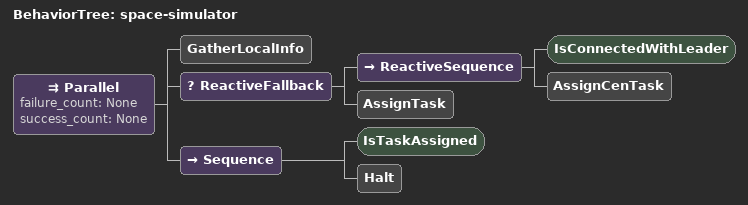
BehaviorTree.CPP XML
<?xml version="1.0" encoding="UTF-8"?>
<root BTCPP_format="4">
  <BehaviorTree ID="space-simulator">
    <Parallel failure_count="None"
              success_count="None">
      <GatherLocalInfo/>
      <ReactiveFallback>
        <ReactiveSequence>
          <IsConnectedWithLeader/>
          <AssignCenTask/>
        </ReactiveSequence>
        <AssignTask/>
      </ReactiveFallback>
      <Sequence>
        <IsTaskAssigned/>
        <Halt/>
      </Sequence>
    </Parallel>
  </BehaviorTree>

</root>
